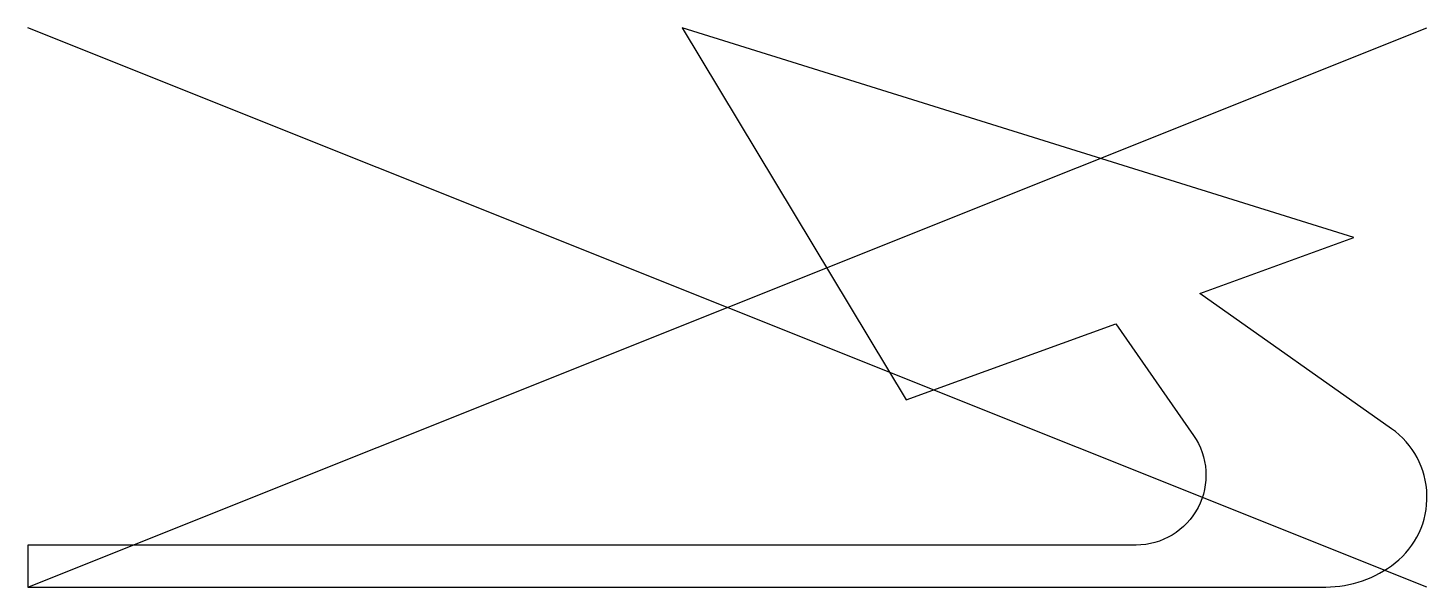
# Model space of a CAD drawing. Header units: metres. Extents: x 0 to 5, y -0.08 to 1.92.
import ezdxf

# ---------------------------------------------------------------- set-up
doc = ezdxf.new("R2010")
doc.units = ezdxf.units.M
doc.header["$LTSCALE"] = 0.2

msp = doc.modelspace()

# ---------------------------------------------------------------- linework, layer by layer
for p, q in [((5, -0.075), (0, 1.925)), ((0, -0.075), (5, 1.925))]:
    msp.add_line(p, q)
at = {"flags": 128}
msp.add_lwpolyline([(4.886, 0.0111, 0.501082), (4.8732, 0.4915), (4.1881, 0.9756), (4.7381, 1.175), (2.3381, 1.925), (3.1381, 0.595), (3.8881, 0.8669), (4.1654, 0.4676, -0.605515), (3.9601, 0.075), (0, 0.075), (0, -0.075), (4.6381, -0.075, 0.168669)], format="xyb", close=True, dxfattribs=at)

doc.saveas('drawing.dxf')
